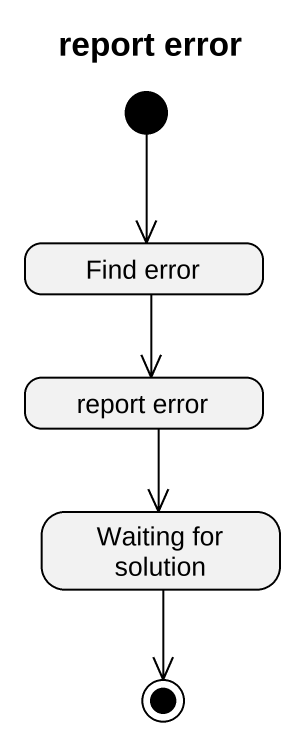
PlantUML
@startuml
title report error
hide empty description
state "Find error" as Find_error
state "report error" as report_error
state "Waiting for solution" as Waiting_for_solution
[*] --> Find_error
Find_error --> report_error
report_error --> Waiting_for_solution
Waiting_for_solution --> [*]
@enduml
